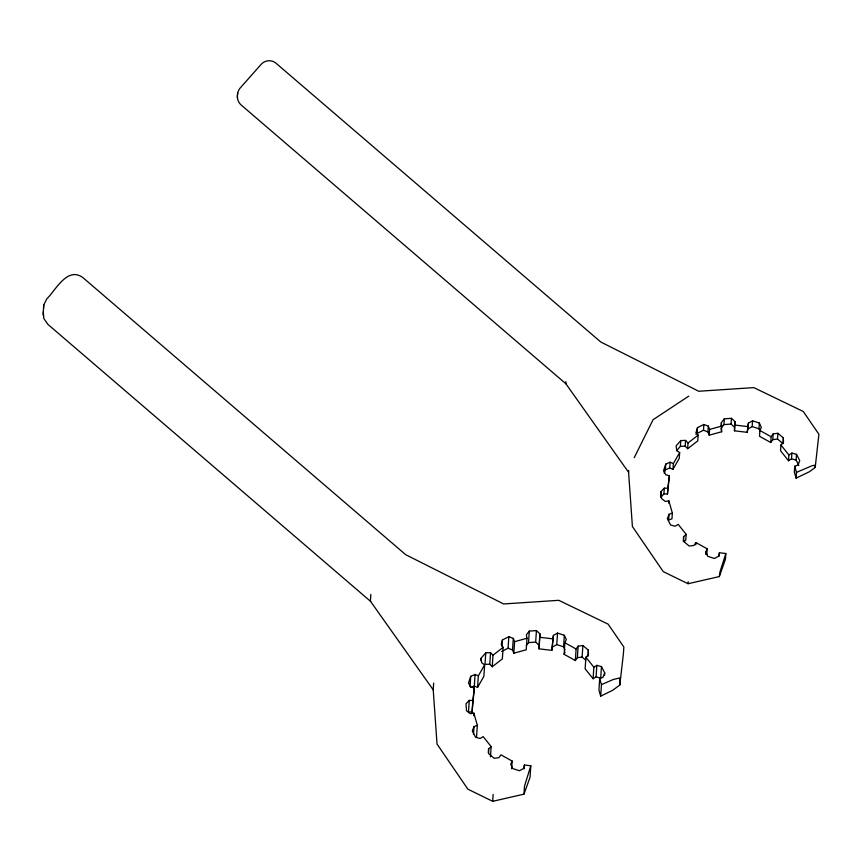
<?xml version="1.0" encoding="UTF-8"?>
<svg xmlns="http://www.w3.org/2000/svg" width="862" height="862" viewBox="0 0 862 862"><rect width="100%" height="100%" fill="white"/><g stroke="black" fill="none" stroke-linecap="round" stroke-linejoin="round"><path stroke-width="1.29" d="M593.099 678.75L593.864 667.22L596.86 665.345L601.471 666.585L600.706 678.114L596.095 676.875L593.099 678.75L585.126 668.783L585.901 657.243L588.466 654.829L588.326 650.131L582.884 645.541L578.143 646.134L577.378 657.663L575.342 660.529L564.104 654.301L564.869 642.772L566.302 639.572L564.341 635.283L557.531 633.085L553.393 635.413L551.863 650.357L539.052 648.838L539.903 633.807L536.433 630.575L529.29 631.113L526.37 634.82L526.994 638.268L526.229 649.797L513.827 653.202L512.534 649.937L513.299 638.408L508.839 636.727L502.46 639.916L501.199 644.442L503.117 647.394L502.352 658.924L492.234 666.746L489.767 664.214L484.994 664.343L485.759 652.814L490.543 652.685L492.999 655.206L492.234 666.746M539.052 648.838L539.903 633.807M798.815 465.329L796.111 460.092L791.499 458.843L788.504 460.717L780.541 450.751L780.918 444.986L783.483 442.572L783.342 437.874L777.901 433.284L773.16 433.866L772.783 439.631L770.747 442.497L759.508 436.28L759.896 430.515L761.318 427.315L759.368 423.026L752.558 420.828L748.41 423.156L747.268 432.325L734.456 430.806L734.93 421.55L731.461 418.318L724.317 418.846L721.397 422.563L721.16 426.022M734.456 430.806L734.93 421.55M370.703 601.471L47.906 324.381L43.79 318.455L43.316 311.678M43.542 308.37L43.757 304.954L46.796 298.855C55.588 290.408 67.279 266.164 82.86 277.575L405.657 554.675L503.656 603.96L558.748 600.318L608.152 624.163L623.84 647.006L623.398 653.73L619.832 685.021L612.613 690.354L600.685 696.151L598.939 690.053L599.704 678.523L603.023 677.252L604.715 672.866L601.471 666.585M566.011 383.87L241.22 105.056C236.328 100.929 236.188 92.902 240.099 88.096L261.111 64.391C264.763 60.103 271.681 59.456 275.959 63.174L600.749 341.988L698.716 391.251L753.819 387.609L803.265 411.486L818.9 434.265L815.204 467.473L809.429 471.74L796.089 478.13L794.344 472.031L794.732 466.267L798.04 464.995L799.742 460.61L796.499 454.328L791.887 453.078L788.892 454.953L788.504 460.717M43.1 315.093L43.757 304.954M237.373 97.621L237.503 95.704M237.546 94.895L237.675 92.967M370.854 594.424L370.401 601.159L433.22 689.859L437.034 744.068L467.883 789.183L492.708 801.315L523.977 794.15L530.044 777.298L530.809 765.768L524.408 765.014L523.643 768.43L519.495 770.757L512.685 768.559L510.735 764.26L512.157 761.06L500.93 754.843L498.893 757.709L494.152 758.291L488.711 753.711L488.571 749.003L491.135 746.589L483.162 736.622L480.166 738.497L475.555 737.258L472.311 730.976L474.014 726.58L477.322 725.319L473.831 713.111L470.329 713.714L466.557 710.838L465.997 703.812L469.273 700.397L472.829 700.494L474.348 687.898L470.878 687.143L468.497 683.06L470.717 676.368L475.081 674.45L478.335 675.862L477.57 687.391L474.315 685.98L471.04 687.413M433.22 689.859L433.661 683.135M470.038 686.615L470.717 676.368M469.273 700.397L468.508 711.926L472.064 712.023L474.348 687.898M472.064 712.023L472.829 700.494M474.315 685.98L475.081 674.45M473.658 715.675L473.831 713.111M473.497 734.273L474.014 726.58M480.942 660.712L481.115 658.159L485.759 652.814M476.557 736.848L477.322 725.319M481.115 658.159L481.718 662.813L484.638 664.817L483.862 676.358L477.57 687.391M489.767 664.214L490.543 652.685M488.312 752.849L488.571 749.003M490.456 756.836L491.135 746.589M502.029 646.317L502.46 639.916M492.687 801.164L493.139 794.441M501.695 651.446L508.074 648.256L508.839 636.727M513.827 653.202L514.603 641.673L513.299 638.408M511.651 768.753L512.157 761.06M526.337 645.422L528.525 642.643L529.29 631.113M524.15 768.85L524.408 765.014M539.138 645.336L535.668 642.104L536.433 630.575M565.903 381.683L565.774 383.612L628.592 472.311L632.406 526.52L663.255 571.635L688.081 583.736L719.328 576.57L725.448 559.276L725.836 553.512L719.425 552.747L718.66 556.162L714.523 558.49L707.713 556.302L705.752 552.003L707.185 548.803L695.946 542.586L693.91 545.452L689.169 546.034L683.728 541.444L683.588 536.746L686.152 534.332L678.189 524.355L675.194 526.24L670.582 524.99L667.339 518.708L669.031 514.323L672.349 513.052L668.858 500.854L665.356 501.458L661.574 498.581L661.014 491.555L664.3 488.14L667.856 488.226L669.375 475.641L665.895 474.876L663.524 470.803L665.744 464.101L670.097 462.194L673.362 463.594L672.974 469.359L669.72 467.958L665.356 469.865L664.246 473.216M551.863 650.357L553.393 635.413M552.628 646.942L556.766 644.614L557.531 633.085M565.041 650.034L563.576 646.812L564.341 635.283M575.342 660.529L576.107 648.989L578.143 646.134M585.74 660.13L582.119 657.07L582.884 645.541M587.895 656.542L588.326 650.131M596.095 676.875L596.86 665.345M600.685 696.151L601.45 684.622L599.704 678.523M604.553 675.431L604.715 672.866M628.592 472.311L628.721 470.393M619.832 685.021L619.843 677.898L613.335 679.471L601.45 684.622M660.712 496.167L661.014 491.555M660.637 497.32L663.912 493.904L664.3 488.14M665.356 469.865L665.744 464.101M663.912 493.904L667.468 493.991L667.856 488.226M669.72 467.958L670.097 462.194M669.375 475.641L667.468 493.991M668.707 503.16L668.858 500.854M669.031 514.323L668.653 520.088L671.961 518.816L672.349 513.052M721.397 422.563L721.634 431.765L709.243 435.17L709.62 429.416L708.327 426.151L703.866 424.47L697.477 427.649L696.227 432.185L698.145 435.138L697.757 440.902L687.639 448.714L688.027 442.949L685.559 440.417L680.786 440.547L676.131 445.891L676.735 450.557L679.655 452.561L679.278 458.325L672.974 469.359M676.53 450.761L680.398 446.311L680.786 440.547M687.639 448.714L685.182 446.182L685.559 440.417M683.286 541.358L683.588 536.746M686.152 534.332L685.775 540.097L684.062 541.702M696.076 434.491L696.227 432.185M697.477 427.649L697.099 433.414L703.478 430.235L707.939 431.916L709.243 435.17M688.07 583.617L688.188 581.699M695.796 544.892L695.946 542.586M703.478 430.235L703.866 424.47M707.939 431.916L708.327 426.151M705.601 554.309L705.752 552.003M706.797 554.568L707.185 548.803M721.634 431.765L721.009 428.328L723.929 424.61L724.317 418.846M719.199 556.206L719.425 552.747M734.543 427.315L731.073 424.082L731.461 418.318M747.268 432.325L748.41 423.156M748.033 428.91L752.17 426.593L752.558 420.828M759.961 430.935L758.98 428.78L759.368 423.026M770.747 442.497L771.134 436.732L773.16 433.866M783.342 437.874L782.965 443.639L777.524 439.049L777.901 433.284M791.499 458.843L791.887 453.078M796.111 460.092L796.499 454.328M796.089 478.13L796.477 472.365L794.732 466.267M815.204 467.473L814.989 465.232L812.112 465.717L796.477 472.365M530.809 765.768L524.505 786.176L523.977 794.15M725.836 553.512L719.932 572.034L719.328 576.57M564.104 654.301L565.063 652.168M634.206 457.69L653.084 419.708L688.77 396.143M478.335 675.862L484.638 664.817M673.362 463.594L679.655 452.561M688.027 442.949L698.145 435.138M492.999 655.206L503.117 647.394M709.62 429.416L722.022 426M514.603 641.673L526.994 638.268M772.783 439.631L777.524 439.049M577.378 657.663L582.119 657.07M723.929 424.61L731.073 424.082M528.525 642.643L535.668 642.104M680.398 446.311L685.182 446.182M734.844 425.041L747.645 426.571M539.817 637.309L552.628 638.828M752.17 426.593L758.98 428.78M556.766 644.614L563.576 646.812M508.074 648.256L512.534 649.937M759.896 430.515L771.134 436.732M564.869 642.772L576.107 648.989M780.918 444.986L788.892 454.953M585.901 657.243L593.864 667.22"/></g></svg>
